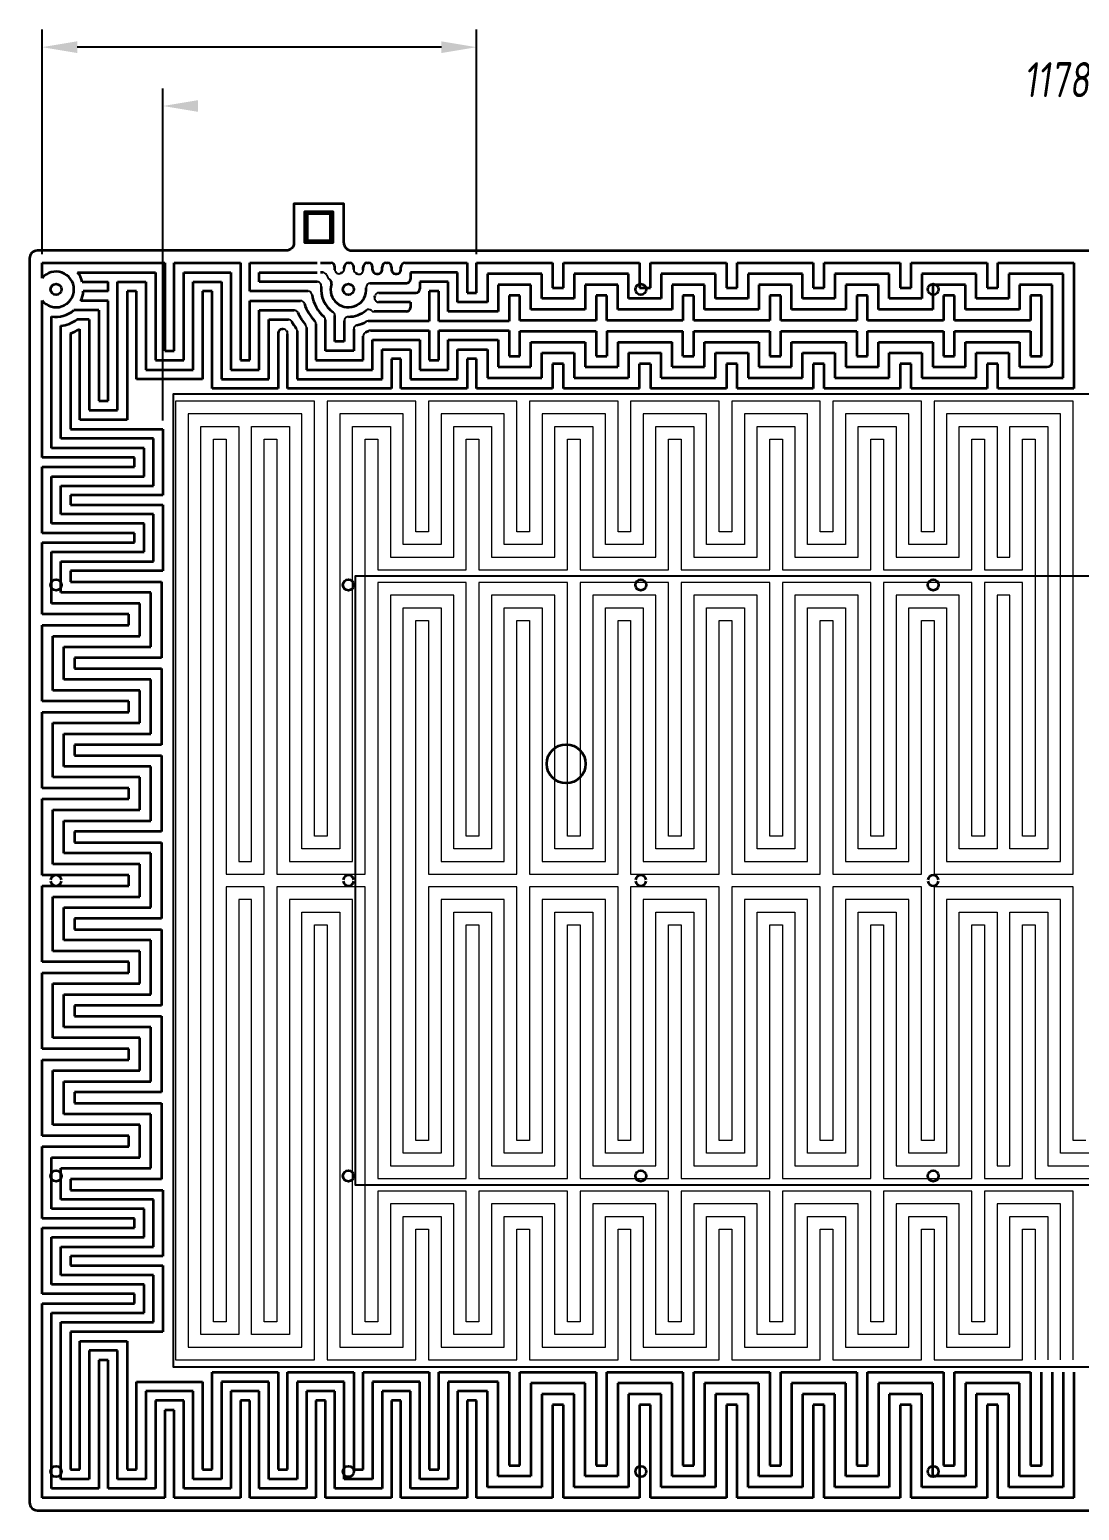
# Model space of a CAD drawing. Header units: millimetres. Extents: x -5937 to 68925, y -3068 to 5300.
# Drawn here: x 54772 to 55447, y 1814 to 2766 of the extents above; entities that cross this region are included whole.
import ezdxf

# ---------------------------------------------------------------- set-up
doc = ezdxf.new("R2010")
doc.units = ezdxf.units.MM
doc.header["$LTSCALE"] = 7
doc.layers.add('参照', color=6, linetype='Continuous', lineweight=9)
doc.layers.add('发热分区', color=20, linetype='Continuous')
doc.styles.add('斜仿宋', font='tssdeng.shx', dxfattribs={"width": 0.8, "oblique": 8, "bigfont": 'tssdchn.shx'})

msp = doc.modelspace()

# ---------------------------------------------------------------- linework, layer by layer
at = {"color": 1}
for points in [[(54780.277, 2621.921), (54780.277, 2766.314)], [(55059.649, 2621.921), (55059.649, 2766.314)], [(55037.071, 2755.025), (54802.855, 2755.025)], [(54858.016, 2515.072), (54858.016, 2728.484)]]:
    msp.add_lwpolyline(points, dxfattribs=at)
at = {"color": 7, "linetype": 'Continuous', "lineweight": 35}
for points in [[(54974.277, 2629.276), (54974.277, 2654.276), (54958.277, 2654.276), (54942.277, 2654.276), (54942.277, 2629.276, -0.4142136), (54937.277, 2624.276), (54777.277, 2624.276, 0.4142136), (54772.277, 2619.276), (54772.277, 1819.276, 0.4142136), (54777.277, 1814.276), (56117.277, 1814.276, 0.4142136), (56122.277, 1819.276), (56122.277, 2619.276, 0.4142136), (56117.277, 2624.276), (55957.277, 2624.276, -0.4142136), (55952.277, 2629.276), (55952.277, 2654.276), (55936.277, 2654.276), (55920.277, 2654.276), (55920.277, 2629.276)], [(54974.277, 2629.276, 0.4142136), (54979.277, 2624.276), (55915.277, 2624.276, 0.4142136), (55920.277, 2629.276)], [(54792.741, 2219.776, 0.8660254), (54785.813, 2219.776)], [(54785.813, 2218.776, 0.8660254), (54792.741, 2218.776)], [(54980.741, 2219.776, 0.8660254), (54973.813, 2219.776)], [(54973.813, 2218.776, 0.8660254), (54980.741, 2218.776)], [(55168.741, 2219.776, 0.8660254), (55161.813, 2219.776)], [(55161.813, 2218.776, 0.8660254), (55168.741, 2218.776)], [(55356.741, 2219.776, 0.8660254), (55349.813, 2219.776)], [(55349.813, 2218.776, 0.8660254), (55356.741, 2218.776)]]:
    msp.add_lwpolyline(points, format="xyb", dxfattribs=at)
for points in [[(54949.277, 2629.276), (54950.777, 2630.776), (54965.777, 2630.776), (54967.277, 2629.276), (54949.277, 2629.276), (54949.277, 2649.276), (54967.277, 2649.276), (54965.777, 2647.776), (54950.777, 2647.776), (54950.777, 2630.776)], [(54949.277, 2649.276), (54950.777, 2647.776)], [(54965.777, 2630.776), (54965.777, 2647.776)], [(54967.277, 2649.276), (54967.277, 2629.276)]]:
    msp.add_lwpolyline(points, dxfattribs=at)
for centre, radius in [((54789.277, 2599.276), 3.5), ((54977.277, 2599.276), 3.5), ((55165.277, 2599.276), 3.5), ((55353.277, 2599.276), 3.5), ((54789.277, 2409.276), 3.5), ((54977.277, 2409.276), 3.5), ((55165.277, 2409.276), 3.5), ((55353.277, 2409.276), 3.5), ((55117.277, 2294.276), 12.5), ((54789.277, 2029.276), 3.5), ((54977.277, 2029.276), 3.5), ((55165.277, 2029.276), 3.5), ((55353.277, 2029.276), 3.5), ((54789.277, 1839.276), 3.5), ((54977.277, 1839.276), 3.5), ((55165.277, 1839.276), 3.5), ((55353.277, 1839.276), 3.5)]:
    msp.add_circle(centre, radius, dxfattribs=at)
for centre, radius, start, end in [((54789.277, 2599.276), 11.5, 218.499855, 141.500145), ((54789.277, 2599.276), 17.573, 16.032918, 38.447071), ((54977.277, 2599.276), 11.5, 111.883689, 115.762295), ((54977.277, 2599.276), 11.5, 60.743954, 64.736622), ((54977.277, 2599.276), 17.573, 173.586234, 235.834275), ((54977.277, 2599.276), 11.5, 162.887618, 5.485697), ((54789.277, 2599.276), 17.573, 335.479797, 356.019771), ((54977.277, 2599.276), 29.719, 197.82472, 223.417336), ((54977.277, 2599.276), 23.646, 188.368415, 228.467755), ((54977.277, 2599.276), 17.573, 343.887194, 346.453126), ((54789.277, 2599.276), 17.573, 260.412817, 310.481476), ((54977.277, 2599.276), 35.792, 204.574481, 219.676818), ((54977.277, 2599.276), 17.573, 269.841901, 309.989486), ((54789.277, 2599.276), 23.646, 277.646877, 304.703635), ((54789.277, 2599.276), 29.719, 288.073184, 300.9699), ((54977.277, 2599.276), 47.938, 213.798304, 214.408742), ((54977.277, 2599.276), 41.865, 209.713343, 216.762451), ((54977.277, 2599.276), 23.646, 283.254493, 299.045656), ((54977.277, 2599.276), 29.719, 291.969309, 296.120021)]:
    msp.add_arc(centre, radius, start, end, dxfattribs=at)
at = {"color": 1}
for centre, radius, start, end in [((54960.758, 2607.603), 2.6, 22.818343, 90), ((54971.149, 2611.975), 8.673, 202.818343, 229.324957), ((54971.149, 2611.975), 2.6, 180, 295.762295), ((54972.022, 2612.36), 2.6, 291.883689, 360), ((54983.295, 2612.028), 2.6, 180, 244.736622), ((54984.168, 2611.578), 2.6, 240.743954, 0), ((54957.231, 2601.53), 2.6, 353.586234, 90), ((54991.313, 2600.624), 2.6, 90, 185.485697), ((54946.51, 2589.383), 2.6, 17.82472, 90), ((54951.311, 2595.457), 2.6, 8.368415, 90), ((54996.658, 2593.678), 2.6, 163.887194, 270), ((54996.889, 2594.551), 2.6, 90, 166.453126), ((54942.363, 2583.31), 2.6, 24.574481, 90), ((54959.875, 2579.629), 2.6, 360, 48.467755), ((54965.948, 2582.585), 2.6, 360, 55.834275), ((54977.222, 2579.103), 2.6, 89.841901, 180), ((54990.241, 2583.821), 2.6, 46.692195, 129.989486), ((54993.808, 2587.604), 2.6, 226.692195, 270), ((54935.28, 2571.164), 2.6, 33.798304, 90), ((54935.582, 2570.718), 2.6, 0, 34.408742), ((54938.659, 2577.237), 2.6, 29.713343, 90), ((54941.655, 2572.664), 2.6, 0, 36.762451), ((54947.729, 2574.765), 2.6, 360, 39.676818), ((54953.802, 2577.063), 2.6, 360, 43.417336), ((54983.295, 2573.729), 2.6, 103.254493, 180), ((54989.368, 2569.304), 2.6, 111.969309, 180), ((54990.02, 2576.331), 2.6, 90, 119.045656), ((54991.506, 2570.258), 2.6, 90, 116.120021)]:
    msp.add_arc(centre, radius, start, end, dxfattribs=at)
at = {"color": 1, "lineweight": 35}
msp.add_arc((54963.801, 2603.425), 2.6, 342.887618, 49.324957, dxfattribs=at)
at = {"color": 1}
for points in [[(54802.855, 2758.788), (54802.855, 2751.263), (54780.277, 2755.025)], [(55037.071, 2751.263), (55037.071, 2758.788), (55059.649, 2755.025)], [(54880.593, 2720.958), (54880.593, 2713.432), (54858.016, 2717.195)]]:
    msp.add_solid(points, dxfattribs=at)
at = {"layer": '参照', "linetype": 'Continuous', "lineweight": 35}
for p, q in [((54780.277, 2616.276), (54859.23, 2616.276)), ((54780.277, 2606.435), (54780.277, 2616.276)), ((54803.04, 2610.203), (54816.717, 2610.203)), ((54803.04, 2610.203), (54853.156, 2610.203)), ((54853.156, 2610.203), (54853.156, 2553.733)), ((54859.23, 2616.276), (54859.23, 2559.806)), ((54865.303, 2559.806), (54865.303, 2616.276)), ((54865.303, 2616.276), (54907.816, 2616.276)), ((54871.376, 2553.733), (54871.376, 2610.203)), ((54871.376, 2610.203), (54901.742, 2610.203)), ((54901.742, 2610.203), (54901.742, 2547.659)), ((54907.816, 2616.276), (54907.816, 2553.733)), ((54913.889, 2598.057), (54913.889, 2616.276)), ((54913.889, 2616.276), (54957.277, 2616.276)), ((54919.962, 2604.13), (54919.962, 2610.203)), ((54919.962, 2610.203), (54957.277, 2610.203)), ((54959.277, 2616.276), (54965.949, 2616.276)), ((54960.758, 2610.203), (54959.277, 2610.203)), ((54968.549, 2611.975), (54968.549, 2613.676)), ((54974.622, 2612.36), (54974.622, 2613.676)), ((54977.222, 2616.276), (54978.095, 2616.276)), ((54980.695, 2612.028), (54980.695, 2613.676)), ((54986.768, 2611.578), (54986.768, 2613.676)), ((54989.368, 2616.276), (54990.241, 2616.276)), ((54992.841, 2611.898), (54992.841, 2613.676)), ((54995.441, 2609.298), (54996.315, 2609.298)), ((54998.915, 2611.898), (54998.915, 2613.676)), ((55001.515, 2616.276), (55002.388, 2616.276)), ((55004.988, 2613.676), (55004.988, 2611.898)), ((55007.588, 2609.298), (55008.461, 2609.298)), ((55011.061, 2611.898), (55011.061, 2613.676)), ((55013.661, 2616.276), (55053.574, 2616.276)), ((55047.501, 2610.203), (55017.134, 2610.203)), ((55017.134, 2610.203), (55017.134, 2605.824)), ((55047.501, 2591.078), (55047.501, 2610.203)), ((55053.574, 2616.276), (55053.574, 2597.151)), ((55059.649, 2597.151), (55059.649, 2616.276)), ((55059.649, 2616.276), (55108.539, 2616.276)), ((55101.555, 2609.292), (55066.633, 2609.292)), ((55066.633, 2609.292), (55066.633, 2591.078)), ((55101.555, 2593.355), (55101.555, 2609.292)), ((55108.539, 2616.276), (55108.539, 2600.34)), ((55115.523, 2600.34), (55115.523, 2616.276)), ((55115.523, 2616.276), (55164.413, 2616.276)), ((55157.429, 2609.292), (55122.508, 2609.292)), ((55122.508, 2609.292), (55122.508, 2593.355)), ((55157.429, 2593.355), (55157.429, 2609.292)), ((55164.413, 2616.276), (55164.413, 2600.34)), ((55171.398, 2600.34), (55171.398, 2616.276)), ((55171.398, 2616.276), (55220.288, 2616.276)), ((55213.303, 2609.292), (55178.382, 2609.292)), ((55178.382, 2609.292), (55178.382, 2593.355)), ((55213.303, 2593.355), (55213.303, 2609.292)), ((55220.288, 2616.276), (55220.288, 2600.34)), ((55227.272, 2600.34), (55227.272, 2616.276)), ((55227.272, 2616.276), (55276.162, 2616.276)), ((55269.178, 2609.292), (55234.256, 2609.292)), ((55234.256, 2609.292), (55234.256, 2593.355)), ((55269.178, 2593.355), (55269.178, 2609.292)), ((55276.162, 2616.276), (55276.162, 2600.34)), ((55283.146, 2600.34), (55283.146, 2616.276)), ((55283.146, 2616.276), (55332.036, 2616.276)), ((55325.052, 2609.292), (55290.131, 2609.292)), ((55290.131, 2609.292), (55290.131, 2593.355)), ((55325.052, 2593.355), (55325.052, 2609.292)), ((55332.036, 2616.276), (55332.036, 2600.34)), ((55339.021, 2600.34), (55339.021, 2616.276)), ((55339.021, 2616.276), (55387.911, 2616.276)), ((55380.926, 2609.292), (55346.005, 2609.292)), ((55346.005, 2609.292), (55346.005, 2593.355)), ((55380.926, 2593.355), (55380.926, 2609.292)), ((55387.911, 2616.276), (55387.911, 2600.34)), ((55394.895, 2600.34), (55394.895, 2616.276)), ((55394.895, 2616.276), (55443.785, 2616.276)), ((55436.801, 2609.292), (55401.879, 2609.292)), ((55401.879, 2609.292), (55401.879, 2593.355)), ((55436.801, 2542.497), (55436.801, 2609.292)), ((55443.785, 2616.276), (55443.785, 2535.513)), ((54806.167, 2604.13), (54822.79, 2604.13)), ((54822.79, 2598.057), (54822.79, 2604.13)), ((54828.863, 2521.574), (54828.863, 2604.13)), ((54828.863, 2604.13), (54847.083, 2604.13)), ((54847.083, 2604.13), (54847.083, 2547.659)), ((54877.449, 2547.659), (54877.449, 2604.13)), ((54877.449, 2604.13), (54895.669, 2604.13)), ((54895.669, 2604.13), (54895.669, 2541.586)), ((54957.231, 2604.13), (54919.962, 2604.13)), ((54991.313, 2603.224), (55014.534, 2603.224)), ((55041.427, 2604.13), (55023.208, 2604.13)), ((55023.208, 2604.13), (55023.208, 2599.751)), ((55041.427, 2585.004), (55041.427, 2604.13)), ((55094.57, 2602.308), (55073.618, 2602.308)), ((55073.618, 2602.308), (55073.618, 2585.004)), ((55094.57, 2586.371), (55094.57, 2602.308)), ((55108.539, 2600.34), (55115.523, 2600.34)), ((55150.445, 2602.308), (55129.492, 2602.308)), ((55129.492, 2602.308), (55129.492, 2586.371)), ((55150.445, 2586.371), (55150.445, 2602.308)), ((55164.413, 2600.34), (55171.398, 2600.34)), ((55206.319, 2602.308), (55185.366, 2602.308)), ((55185.366, 2602.308), (55185.366, 2586.371)), ((55206.319, 2586.371), (55206.319, 2602.308)), ((55220.288, 2600.34), (55227.272, 2600.34)), ((55262.193, 2602.308), (55241.241, 2602.308)), ((55241.241, 2602.308), (55241.241, 2586.371)), ((55262.193, 2586.371), (55262.193, 2602.308)), ((55276.162, 2600.34), (55283.146, 2600.34)), ((55318.068, 2602.308), (55297.115, 2602.308)), ((55297.115, 2602.308), (55297.115, 2586.371)), ((55318.068, 2586.371), (55318.068, 2602.308)), ((55332.036, 2600.34), (55339.021, 2600.34)), ((55373.942, 2602.308), (55352.989, 2602.308)), ((55352.989, 2602.308), (55352.989, 2586.371)), ((55373.942, 2586.371), (55373.942, 2602.308)), ((55387.911, 2600.34), (55394.895, 2600.34)), ((55429.817, 2602.308), (55408.864, 2602.308)), ((55408.864, 2602.308), (55408.864, 2586.371)), ((55429.817, 2552.781), (55429.817, 2602.308)), ((54780.277, 2491.208), (54780.277, 2592.117)), ((54822.79, 2591.983), (54805.265, 2591.983)), ((54822.79, 2598.057), (54806.808, 2598.057)), ((54822.79, 2527.647), (54822.79, 2591.983)), ((54841.01, 2598.057), (54834.937, 2598.057)), ((54834.937, 2598.057), (54834.937, 2515.501)), ((54841.01, 2541.586), (54841.01, 2598.057)), ((54889.596, 2598.057), (54883.523, 2598.057)), ((54883.523, 2598.057), (54883.523, 2541.586)), ((54889.596, 2535.513), (54889.596, 2598.057)), ((54951.311, 2598.057), (54913.889, 2598.057)), ((54913.889, 2553.733), (54913.889, 2591.983)), ((54913.889, 2591.983), (54946.51, 2591.983)), ((55017.134, 2591.078), (54996.658, 2591.078)), ((54996.889, 2597.151), (55020.608, 2597.151)), ((55017.134, 2591.078), (55017.134, 2587.604)), ((55035.354, 2598.057), (55029.281, 2598.057)), ((55029.281, 2598.057), (55029.281, 2578.931)), ((55035.354, 2578.931), (55035.354, 2598.057)), ((55066.633, 2591.078), (55047.501, 2591.078)), ((55053.574, 2597.151), (55059.649, 2597.151)), ((55087.586, 2595.323), (55080.602, 2595.323)), ((55080.602, 2595.323), (55080.602, 2578.931)), ((55087.586, 2579.387), (55087.586, 2595.323)), ((55122.508, 2593.355), (55101.555, 2593.355)), ((55143.46, 2595.323), (55136.476, 2595.323)), ((55136.476, 2595.323), (55136.476, 2579.387)), ((55143.46, 2579.387), (55143.46, 2595.323)), ((55178.382, 2593.355), (55157.429, 2593.355)), ((55199.335, 2595.323), (55192.351, 2595.323)), ((55192.351, 2595.323), (55192.351, 2579.387)), ((55199.335, 2579.387), (55199.335, 2595.323)), ((55234.256, 2593.355), (55213.303, 2593.355)), ((55255.209, 2595.323), (55248.225, 2595.323)), ((55248.225, 2595.323), (55248.225, 2579.387)), ((55255.209, 2579.387), (55255.209, 2595.323)), ((55290.131, 2593.355), (55269.178, 2593.355)), ((55311.084, 2595.323), (55304.099, 2595.323)), ((55304.099, 2595.323), (55304.099, 2579.387)), ((55311.084, 2579.387), (55311.084, 2595.323)), ((55346.005, 2593.355), (55325.052, 2593.355)), ((55366.958, 2595.323), (55359.974, 2595.323)), ((55359.974, 2595.323), (55359.974, 2579.387)), ((55366.958, 2579.387), (55366.958, 2595.323)), ((55401.879, 2593.355), (55380.926, 2593.355)), ((55422.832, 2595.323), (55415.848, 2595.323)), ((55415.848, 2595.323), (55415.848, 2579.387)), ((55422.832, 2556.466), (55422.832, 2595.323)), ((54786.351, 2497.281), (54786.351, 2581.949)), ((54816.717, 2585.91), (54800.686, 2585.91)), ((54816.717, 2585.91), (54816.717, 2527.647)), ((54919.962, 2547.659), (54919.962, 2585.91)), ((54919.962, 2585.91), (54942.363, 2585.91)), ((54968.548, 2565.879), (54968.548, 2582.585)), ((55014.534, 2585.004), (54993.808, 2585.004)), ((55073.618, 2585.004), (55041.427, 2585.004)), ((55129.492, 2586.371), (55094.57, 2586.371)), ((55185.366, 2586.371), (55150.445, 2586.371)), ((55241.241, 2586.371), (55206.319, 2586.371)), ((55297.115, 2586.371), (55262.193, 2586.371)), ((55352.989, 2586.371), (55318.068, 2586.371)), ((55408.864, 2586.371), (55373.942, 2586.371)), ((54792.424, 2503.354), (54792.424, 2575.841)), ((54798.497, 2571.024), (54798.497, 2509.428)), ((54810.644, 2579.837), (54802.74, 2579.837)), ((54804.57, 2515.501), (54804.57, 2573.794)), ((54810.644, 2579.837), (54810.644, 2521.574)), ((54926.036, 2541.586), (54926.036, 2579.837)), ((54926.036, 2579.837), (54938.659, 2579.837)), ((54932.109, 2571.164), (54932.109, 2535.513)), ((54935.28, 2573.764), (54934.709, 2573.764)), ((54938.182, 2535.513), (54938.182, 2570.718)), ((54944.255, 2572.664), (54944.255, 2541.586)), ((54950.329, 2574.765), (54950.329, 2547.659)), ((54956.402, 2577.063), (54956.402, 2553.733)), ((54962.475, 2559.806), (54962.475, 2579.629)), ((54974.622, 2579.103), (54974.622, 2565.879)), ((54980.695, 2573.729), (54980.695, 2559.806)), ((55029.281, 2578.931), (54990.02, 2578.931)), ((54991.506, 2572.858), (55029.281, 2572.858)), ((55029.281, 2572.858), (55029.281, 2553.733)), ((55080.602, 2578.931), (55035.354, 2578.931)), ((55035.354, 2553.733), (55035.354, 2572.858)), ((55035.354, 2572.858), (55080.602, 2572.858)), ((55080.602, 2572.858), (55080.602, 2556.466)), ((55136.476, 2579.387), (55087.586, 2579.387)), ((55087.586, 2556.466), (55087.586, 2572.402)), ((55087.586, 2572.402), (55136.476, 2572.402)), ((55136.476, 2572.402), (55136.476, 2556.466)), ((55192.351, 2579.387), (55143.46, 2579.387)), ((55143.46, 2572.402), (55192.351, 2572.402)), ((55143.46, 2572.402), (55143.46, 2556.466)), ((55192.351, 2556.466), (55192.351, 2572.402)), ((55248.225, 2579.387), (55199.335, 2579.387)), ((55199.335, 2556.466), (55199.335, 2572.402)), ((55199.335, 2572.402), (55248.225, 2572.402)), ((55248.225, 2572.402), (55248.225, 2556.466)), ((55304.099, 2579.387), (55255.209, 2579.387)), ((55255.209, 2556.466), (55255.209, 2572.402)), ((55255.209, 2572.402), (55304.099, 2572.402)), ((55304.099, 2572.402), (55304.099, 2556.466)), ((55359.974, 2579.387), (55311.084, 2579.387)), ((55311.084, 2556.466), (55311.084, 2572.402)), ((55311.084, 2572.402), (55359.974, 2572.402)), ((55359.974, 2572.402), (55359.974, 2556.466)), ((55415.848, 2579.387), (55366.958, 2579.387)), ((55366.958, 2556.466), (55366.958, 2572.402)), ((55366.958, 2572.402), (55415.848, 2572.402)), ((55415.848, 2572.402), (55415.848, 2556.466)), ((54974.622, 2565.879), (54968.548, 2565.879)), ((54986.768, 2553.733), (54986.768, 2569.304)), ((54992.841, 2547.659), (54992.841, 2566.785)), ((54992.841, 2566.785), (55023.208, 2566.785)), ((55023.208, 2566.785), (55023.208, 2547.659)), ((55041.427, 2547.659), (55041.427, 2566.785)), ((55041.427, 2566.785), (55073.618, 2566.785)), ((55073.618, 2566.785), (55073.618, 2549.481)), ((55094.57, 2549.481), (55094.57, 2565.418)), ((55094.57, 2565.418), (55129.492, 2565.418)), ((55129.492, 2565.418), (55129.492, 2549.481)), ((55150.445, 2565.418), (55185.366, 2565.418)), ((55150.445, 2565.418), (55150.445, 2549.481)), ((55185.366, 2549.481), (55185.366, 2565.418)), ((55206.319, 2549.481), (55206.319, 2565.418)), ((55206.319, 2565.418), (55241.241, 2565.418)), ((55241.241, 2565.418), (55241.241, 2549.481)), ((55262.193, 2549.481), (55262.193, 2565.418)), ((55262.193, 2565.418), (55297.115, 2565.418)), ((55297.115, 2565.418), (55297.115, 2549.481)), ((55318.068, 2549.481), (55318.068, 2565.418)), ((55318.068, 2565.418), (55352.989, 2565.418)), ((55352.989, 2565.418), (55352.989, 2549.481)), ((55373.942, 2549.481), (55373.942, 2565.418)), ((55373.942, 2565.418), (55408.864, 2565.418)), ((55408.864, 2565.418), (55408.864, 2549.481)), ((54853.156, 2553.733), (54871.376, 2553.733)), ((54859.23, 2559.806), (54865.303, 2559.806)), ((54907.816, 2553.733), (54913.889, 2553.733)), ((54956.402, 2553.733), (54986.768, 2553.733)), ((54980.695, 2559.806), (54962.475, 2559.806)), ((54998.915, 2541.586), (54998.915, 2560.711)), ((54998.915, 2560.711), (55017.134, 2560.711)), ((55011.061, 2554.638), (55004.988, 2554.638)), ((55004.988, 2554.638), (55004.988, 2535.513)), ((55011.061, 2535.513), (55011.061, 2554.638)), ((55017.134, 2560.711), (55017.134, 2541.586)), ((55029.281, 2553.733), (55035.354, 2553.733)), ((55047.501, 2541.586), (55047.501, 2560.711)), ((55047.501, 2560.711), (55066.633, 2560.711)), ((55059.649, 2554.638), (55053.574, 2554.638)), ((55053.574, 2554.638), (55053.574, 2535.513)), ((55059.649, 2535.513), (55059.649, 2554.638)), ((55066.633, 2560.711), (55066.633, 2542.497)), ((55080.602, 2556.466), (55087.586, 2556.466)), ((55101.555, 2542.497), (55101.555, 2558.434)), ((55101.555, 2558.434), (55122.508, 2558.434)), ((55122.508, 2558.434), (55122.508, 2542.497)), ((55136.476, 2556.466), (55143.46, 2556.466)), ((55157.429, 2558.434), (55178.382, 2558.434)), ((55157.429, 2558.434), (55157.429, 2542.497)), ((55178.382, 2542.497), (55178.382, 2558.434)), ((55192.351, 2556.466), (55199.335, 2556.466)), ((55213.303, 2542.497), (55213.303, 2558.434)), ((55213.303, 2558.434), (55234.256, 2558.434)), ((55234.256, 2558.434), (55234.256, 2542.497)), ((55248.225, 2556.466), (55255.209, 2556.466)), ((55269.178, 2542.497), (55269.178, 2558.434)), ((55269.178, 2558.434), (55290.131, 2558.434)), ((55290.131, 2558.434), (55290.131, 2542.497)), ((55304.099, 2556.466), (55311.084, 2556.466)), ((55325.052, 2542.497), (55325.052, 2558.434)), ((55325.052, 2558.434), (55346.005, 2558.434)), ((55346.005, 2558.434), (55346.005, 2542.497)), ((55359.974, 2556.466), (55366.958, 2556.466)), ((55380.926, 2542.497), (55380.926, 2558.434)), ((55380.926, 2558.434), (55401.879, 2558.434)), ((55401.879, 2558.434), (55401.879, 2542.497)), ((55415.848, 2556.466), (55422.832, 2556.466)), ((54847.083, 2547.659), (54877.449, 2547.659)), ((54901.742, 2547.659), (54919.962, 2547.659)), ((54950.329, 2547.659), (54992.841, 2547.659)), ((55023.208, 2547.659), (55041.427, 2547.659)), ((55066.633, 2542.497), (55101.555, 2542.497)), ((55073.618, 2549.481), (55094.57, 2549.481)), ((55115.523, 2551.45), (55108.539, 2551.45)), ((55108.539, 2551.45), (55108.539, 2535.513)), ((55115.523, 2535.513), (55115.523, 2551.45)), ((55122.508, 2542.497), (55157.429, 2542.497)), ((55129.492, 2549.481), (55150.445, 2549.481)), ((55171.398, 2551.45), (55164.413, 2551.45)), ((55164.413, 2535.513), (55164.413, 2551.45)), ((55171.398, 2551.45), (55171.398, 2535.513)), ((55178.382, 2542.497), (55213.303, 2542.497)), ((55185.366, 2549.481), (55206.319, 2549.481)), ((55227.272, 2551.45), (55220.288, 2551.45)), ((55220.288, 2551.45), (55220.288, 2535.513)), ((55227.272, 2535.513), (55227.272, 2551.45)), ((55234.256, 2542.497), (55269.178, 2542.497)), ((55241.241, 2549.481), (55262.193, 2549.481)), ((55283.146, 2551.45), (55276.162, 2551.45)), ((55276.162, 2551.45), (55276.162, 2535.513)), ((55283.146, 2535.513), (55283.146, 2551.45)), ((55290.131, 2542.497), (55325.052, 2542.497)), ((55297.115, 2549.481), (55318.068, 2549.481)), ((55339.021, 2551.45), (55332.036, 2551.45)), ((55332.036, 2551.45), (55332.036, 2535.513)), ((55339.021, 2535.513), (55339.021, 2551.45)), ((55346.005, 2542.497), (55380.926, 2542.497)), ((55352.989, 2549.481), (55373.942, 2549.481)), ((55394.895, 2551.45), (55387.911, 2551.45)), ((55387.911, 2551.45), (55387.911, 2535.513)), ((55394.895, 2535.513), (55394.895, 2551.45)), ((55401.879, 2542.497), (55436.801, 2542.497)), ((55408.864, 2549.481), (55426.517, 2549.481)), ((54883.523, 2541.586), (54841.01, 2541.586)), ((54932.109, 2535.513), (54889.596, 2535.513)), ((54895.669, 2541.586), (54926.036, 2541.586)), ((55004.988, 2535.513), (54938.182, 2535.513)), ((54944.255, 2541.586), (54998.915, 2541.586)), ((55053.574, 2535.513), (55011.061, 2535.513)), ((55017.134, 2541.586), (55047.501, 2541.586)), ((55108.539, 2535.513), (55059.649, 2535.513)), ((55164.413, 2535.513), (55115.523, 2535.513)), ((55220.288, 2535.513), (55171.398, 2535.513)), ((55276.162, 2535.513), (55227.272, 2535.513)), ((55332.036, 2535.513), (55283.146, 2535.513)), ((55387.911, 2535.513), (55339.021, 2535.513)), ((55443.785, 2535.513), (55394.895, 2535.513)), ((54816.717, 2527.647), (54822.79, 2527.647)), ((54834.937, 2515.501), (54804.57, 2515.501)), ((54810.644, 2521.574), (54828.863, 2521.574)), ((54798.497, 2509.428), (54858.016, 2509.428)), ((54858.016, 2509.428), (54858.016, 2466.915)), ((54845.869, 2497.281), (54786.351, 2497.281)), ((54851.942, 2503.354), (54792.424, 2503.354)), ((54845.869, 2479.061), (54845.869, 2497.281)), ((54851.942, 2472.988), (54851.942, 2503.354)), ((54839.796, 2491.208), (54780.277, 2491.208)), ((54780.277, 2442.622), (54780.277, 2485.135)), ((54780.277, 2485.135), (54839.796, 2485.135)), ((54839.796, 2485.135), (54839.796, 2491.208)), ((54786.351, 2448.695), (54786.351, 2479.061)), ((54786.351, 2479.061), (54845.869, 2479.061)), ((54792.424, 2454.768), (54792.424, 2472.988)), ((54792.424, 2472.988), (54851.942, 2472.988)), ((54858.016, 2466.915), (54798.497, 2466.915)), ((54798.497, 2466.915), (54798.497, 2460.842)), ((54798.497, 2460.842), (54858.016, 2460.842)), ((54858.016, 2460.842), (54858.016, 2418.329)), ((54845.869, 2448.695), (54786.351, 2448.695)), ((54851.942, 2454.768), (54792.424, 2454.768)), ((54845.869, 2430.475), (54845.869, 2448.695)), ((54851.942, 2424.402), (54851.942, 2454.768)), ((54839.796, 2442.622), (54780.277, 2442.622)), ((54839.796, 2436.548), (54839.796, 2442.622)), ((54780.277, 2390.392), (54780.277, 2436.548)), ((54780.277, 2436.548), (54839.796, 2436.548)), ((54786.351, 2397.376), (54786.351, 2430.475)), ((54786.351, 2430.475), (54845.869, 2430.475)), ((54792.424, 2404.36), (54792.424, 2424.402)), ((54792.424, 2424.402), (54851.942, 2424.402)), ((54858.016, 2418.329), (54798.497, 2418.329)), ((54798.497, 2418.329), (54798.497, 2411.344)), ((54798.497, 2411.344), (54857.104, 2411.344)), ((54857.104, 2411.344), (54857.104, 2362.454)), ((54850.12, 2404.36), (54792.424, 2404.36)), ((54850.12, 2369.439), (54850.12, 2404.36)), ((54836.152, 2390.392), (54780.277, 2390.392)), ((54843.136, 2397.376), (54786.351, 2397.376)), ((54836.152, 2383.407), (54836.152, 2390.392)), ((54843.136, 2376.423), (54843.136, 2397.376)), ((54780.277, 2334.517), (54780.277, 2383.407)), ((54780.277, 2383.407), (54836.152, 2383.407)), ((54787.262, 2341.501), (54787.262, 2376.423)), ((54787.262, 2376.423), (54843.136, 2376.423)), ((54794.246, 2348.486), (54794.246, 2369.439)), ((54794.246, 2369.439), (54850.12, 2369.439)), ((54857.104, 2362.454), (54801.23, 2362.454)), ((54801.23, 2362.454), (54801.23, 2355.47)), ((54801.23, 2355.47), (54857.104, 2355.47)), ((54857.104, 2355.47), (54857.104, 2306.58)), ((54850.12, 2348.486), (54794.246, 2348.486)), ((54850.12, 2313.564), (54850.12, 2348.486)), ((54836.152, 2334.517), (54780.277, 2334.517)), ((54843.136, 2341.501), (54787.262, 2341.501)), ((54836.152, 2327.533), (54836.152, 2334.517)), ((54843.136, 2320.549), (54843.136, 2341.501)), ((54780.277, 2278.643), (54780.277, 2327.533)), ((54780.277, 2327.533), (54836.152, 2327.533)), ((54787.262, 2285.627), (54787.262, 2320.549)), ((54787.262, 2320.549), (54843.136, 2320.549)), ((54794.246, 2292.611), (54794.246, 2313.564)), ((54794.246, 2313.564), (54850.12, 2313.564)), ((54857.104, 2306.58), (54801.23, 2306.58)), ((54801.23, 2306.58), (54801.23, 2299.596)), ((54801.23, 2299.596), (54857.104, 2299.596)), ((54857.104, 2299.596), (54857.104, 2250.706)), ((54843.136, 2285.627), (54787.262, 2285.627)), ((54850.12, 2292.611), (54794.246, 2292.611)), ((54843.136, 2264.674), (54843.136, 2285.627)), ((54850.12, 2257.69), (54850.12, 2292.611)), ((54836.152, 2278.643), (54780.277, 2278.643)), ((54836.152, 2271.659), (54836.152, 2278.643)), ((54780.277, 2222.768), (54780.277, 2271.659)), ((54780.277, 2271.659), (54836.152, 2271.659)), ((54787.262, 2229.753), (54787.262, 2264.674)), ((54787.262, 2264.674), (54843.136, 2264.674)), ((54794.246, 2236.737), (54794.246, 2257.69)), ((54794.246, 2257.69), (54850.12, 2257.69)), ((54857.104, 2250.706), (54801.23, 2250.706)), ((54801.23, 2250.706), (54801.23, 2243.721)), ((54801.23, 2243.721), (54857.104, 2243.721)), ((54857.104, 2243.721), (54857.104, 2194.831)), ((54843.136, 2229.753), (54787.262, 2229.753)), ((54850.12, 2236.737), (54794.246, 2236.737)), ((54843.136, 2208.8), (54843.136, 2229.753)), ((54850.12, 2201.816), (54850.12, 2236.737)), ((54836.152, 2222.768), (54780.277, 2222.768)), ((54836.152, 2215.784), (54836.152, 2222.768)), ((54780.277, 2166.894), (54780.277, 2215.784)), ((54780.277, 2215.784), (54836.152, 2215.784)), ((54787.262, 2173.878), (54787.262, 2208.8)), ((54787.262, 2208.8), (54843.136, 2208.8)), ((54794.246, 2180.863), (54794.246, 2201.816)), ((54794.246, 2201.816), (54850.12, 2201.816)), ((54857.104, 2194.831), (54801.23, 2194.831)), ((54801.23, 2194.831), (54801.23, 2187.847)), ((54850.12, 2180.863), (54794.246, 2180.863)), ((54801.23, 2187.847), (54857.104, 2187.847)), ((54850.12, 2145.941), (54850.12, 2180.863)), ((54857.104, 2187.847), (54857.104, 2138.957)), ((54843.136, 2173.878), (54787.262, 2173.878)), ((54843.136, 2152.926), (54843.136, 2173.878)), ((54836.152, 2166.894), (54780.277, 2166.894)), ((54836.152, 2159.91), (54836.152, 2166.894)), ((54780.277, 2111.02), (54780.277, 2159.91)), ((54780.277, 2159.91), (54836.152, 2159.91)), ((54787.262, 2118.004), (54787.262, 2152.926)), ((54787.262, 2152.926), (54843.136, 2152.926)), ((54794.246, 2124.988), (54794.246, 2145.941)), ((54794.246, 2145.941), (54850.12, 2145.941)), ((54857.104, 2138.957), (54801.23, 2138.957)), ((54801.23, 2138.957), (54801.23, 2131.973)), ((54850.12, 2124.988), (54794.246, 2124.988)), ((54801.23, 2131.973), (54857.104, 2131.973)), ((54850.12, 2090.067), (54850.12, 2124.988)), ((54857.104, 2131.973), (54857.104, 2083.083)), ((54843.136, 2118.004), (54787.262, 2118.004)), ((54843.136, 2097.051), (54843.136, 2118.004)), ((54836.152, 2111.02), (54780.277, 2111.02)), ((54780.277, 2055.145), (54780.277, 2104.035)), ((54780.277, 2104.035), (54836.152, 2104.035)), ((54836.152, 2104.035), (54836.152, 2111.02)), ((54787.262, 2062.13), (54787.262, 2097.051)), ((54787.262, 2097.051), (54843.136, 2097.051)), ((54794.246, 2069.114), (54794.246, 2090.067)), ((54794.246, 2090.067), (54850.12, 2090.067)), ((54857.104, 2083.083), (54801.23, 2083.083)), ((54801.23, 2083.083), (54801.23, 2076.098)), ((54801.23, 2076.098), (54857.104, 2076.098)), ((54857.104, 2076.098), (54857.104, 2027.208)), ((54850.12, 2069.114), (54794.246, 2069.114)), ((54850.12, 2034.193), (54850.12, 2069.114)), ((54843.136, 2062.13), (54787.262, 2062.13)), ((54843.136, 2041.177), (54843.136, 2062.13)), ((54836.152, 2055.145), (54780.277, 2055.145)), ((54780.277, 2002.004), (54780.277, 2048.161)), ((54780.277, 2048.161), (54836.152, 2048.161)), ((54836.152, 2048.161), (54836.152, 2055.145)), ((54786.351, 2008.077), (54786.351, 2041.177)), ((54786.351, 2041.177), (54843.136, 2041.177)), ((54792.424, 2014.151), (54792.424, 2034.193)), ((54792.424, 2034.193), (54850.12, 2034.193)), ((54857.104, 2027.208), (54798.497, 2027.208)), ((54798.497, 2027.208), (54798.497, 2020.224)), ((54798.497, 2020.224), (54858.016, 2020.224)), ((54858.016, 2020.224), (54858.016, 1977.711)), ((54851.942, 2014.151), (54792.424, 2014.151)), ((54851.942, 1983.784), (54851.942, 2014.151)), ((54839.796, 2002.004), (54780.277, 2002.004)), ((54845.869, 2008.077), (54786.351, 2008.077)), ((54839.796, 1995.931), (54839.796, 2002.004)), ((54845.869, 1989.858), (54845.869, 2008.077)), ((54780.277, 1953.418), (54780.277, 1995.931)), ((54780.277, 1995.931), (54839.796, 1995.931)), ((54786.351, 1959.491), (54786.351, 1989.858)), ((54786.351, 1989.858), (54845.869, 1989.858)), ((54792.424, 1965.565), (54792.424, 1983.784)), ((54792.424, 1983.784), (54851.942, 1983.784)), ((54858.016, 1977.711), (54798.497, 1977.711)), ((54798.497, 1977.711), (54798.497, 1971.638)), ((54798.497, 1971.638), (54858.016, 1971.638)), ((54858.016, 1971.638), (54858.016, 1929.125)), ((54851.942, 1965.565), (54792.424, 1965.565)), ((54851.942, 1935.198), (54851.942, 1965.565)), ((54839.796, 1953.418), (54780.277, 1953.418)), ((54845.869, 1959.491), (54786.351, 1959.491)), ((54839.796, 1947.345), (54839.796, 1953.418)), ((54845.869, 1941.272), (54845.869, 1959.491)), ((54780.277, 1822.276), (54780.277, 1947.345)), ((54780.277, 1947.345), (54839.796, 1947.345)), ((54786.351, 1828.35), (54786.351, 1941.272)), ((54786.351, 1941.272), (54845.869, 1941.272)), ((54792.424, 1834.423), (54792.424, 1935.198)), ((54792.424, 1935.198), (54851.942, 1935.198)), ((54858.016, 1929.125), (54798.497, 1929.125)), ((54798.497, 1929.125), (54798.497, 1840.496)), ((54804.57, 1840.496), (54804.57, 1923.052)), ((54804.57, 1923.052), (54834.937, 1923.052)), ((54828.863, 1916.979), (54810.644, 1916.979)), ((54810.644, 1916.979), (54810.644, 1834.423)), ((54828.863, 1834.423), (54828.863, 1916.979)), ((54834.937, 1923.052), (54834.937, 1840.496)), ((54822.79, 1910.905), (54816.717, 1910.905)), ((54816.717, 1910.905), (54816.717, 1828.35)), ((54822.79, 1828.35), (54822.79, 1910.905)), ((54841.01, 1840.496), (54841.01, 1896.967)), ((54841.01, 1896.967), (54883.523, 1896.967)), ((54883.523, 1896.967), (54883.523, 1840.496)), ((54889.596, 1840.496), (54889.596, 1903.04)), ((54889.596, 1903.04), (54932.109, 1903.04)), ((54926.036, 1896.967), (54895.669, 1896.967)), ((54895.669, 1896.967), (54895.669, 1834.423)), ((54926.036, 1834.423), (54926.036, 1896.967)), ((54932.109, 1903.04), (54932.109, 1840.496)), ((54938.182, 1840.496), (54938.182, 1903.04)), ((54938.182, 1903.04), (54980.695, 1903.04)), ((54974.622, 1896.967), (54944.255, 1896.967)), ((54944.255, 1896.967), (54944.255, 1834.423)), ((54974.622, 1834.423), (54974.622, 1896.967)), ((54980.695, 1903.04), (54980.695, 1840.496)), ((54986.768, 1840.496), (54986.768, 1903.04)), ((54986.768, 1903.04), (55029.281, 1903.04)), ((55023.208, 1896.967), (54992.841, 1896.967)), ((54992.841, 1896.967), (54992.841, 1834.423)), ((55023.208, 1834.423), (55023.208, 1896.967)), ((55029.281, 1903.04), (55029.281, 1840.496)), ((55035.354, 1840.496), (55035.354, 1903.04)), ((55035.354, 1903.04), (55080.602, 1903.04)), ((55073.618, 1896.967), (55041.427, 1896.967)), ((55041.427, 1896.967), (55041.427, 1834.423)), ((55073.618, 1836.245), (55073.618, 1896.967)), ((55080.602, 1903.04), (55080.602, 1843.229)), ((55087.586, 1843.229), (55087.586, 1903.04)), ((55087.586, 1903.04), (55136.476, 1903.04)), ((55129.492, 1896.056), (55094.57, 1896.056)), ((55094.57, 1896.056), (55094.57, 1836.245)), ((55129.492, 1836.245), (55129.492, 1896.056)), ((55136.476, 1903.04), (55136.476, 1843.229)), ((55143.46, 1843.229), (55143.46, 1903.04)), ((55143.46, 1903.04), (55192.351, 1903.04)), ((55185.366, 1896.056), (55150.445, 1896.056)), ((55150.445, 1896.056), (55150.445, 1836.245)), ((55185.366, 1836.245), (55185.366, 1896.056)), ((55192.351, 1903.04), (55192.351, 1843.229)), ((55199.335, 1843.229), (55199.335, 1903.04)), ((55199.335, 1903.04), (55248.225, 1903.04)), ((55241.241, 1896.056), (55206.319, 1896.056)), ((55206.319, 1896.056), (55206.319, 1836.245)), ((55241.241, 1836.245), (55241.241, 1896.056)), ((55248.225, 1903.04), (55248.225, 1843.229)), ((55255.209, 1843.229), (55255.209, 1903.04)), ((55255.209, 1903.04), (55304.099, 1903.04)), ((55297.115, 1896.056), (55262.193, 1896.056)), ((55262.193, 1896.056), (55262.193, 1836.245)), ((55297.115, 1836.245), (55297.115, 1896.056)), ((55304.099, 1903.04), (55304.099, 1843.229)), ((55311.084, 1843.229), (55311.084, 1903.04)), ((55311.084, 1903.04), (55359.974, 1903.04)), ((55352.989, 1896.056), (55318.068, 1896.056)), ((55318.068, 1896.056), (55318.068, 1836.245)), ((55352.989, 1836.245), (55352.989, 1896.056)), ((55359.974, 1903.04), (55359.974, 1843.229)), ((55366.958, 1843.229), (55366.958, 1903.04)), ((55366.958, 1903.04), (55415.848, 1903.04)), ((55408.864, 1896.056), (55373.942, 1896.056)), ((55373.942, 1896.056), (55373.942, 1836.245)), ((55408.864, 1836.245), (55408.864, 1896.056)), ((55415.848, 1903.04), (55415.848, 1843.229)), ((55422.832, 1843.229), (55422.832, 1903.04)), ((55429.817, 1903.04), (55429.817, 1836.245)), ((55436.801, 1903.04), (55436.801, 1829.261)), ((55443.785, 1903.04), (55443.785, 1822.276)), ((54877.449, 1890.893), (54847.083, 1890.893)), ((54847.083, 1890.893), (54847.083, 1834.423)), ((54877.449, 1834.423), (54877.449, 1890.893)), ((54919.962, 1890.893), (54901.742, 1890.893)), ((54901.742, 1890.893), (54901.742, 1828.35)), ((54919.962, 1828.35), (54919.962, 1890.893)), ((54968.548, 1890.893), (54950.329, 1890.893)), ((54950.329, 1890.893), (54950.329, 1828.35)), ((54968.548, 1828.35), (54968.548, 1890.893)), ((55017.134, 1890.893), (54998.915, 1890.893)), ((54998.915, 1890.893), (54998.915, 1828.35)), ((55017.134, 1828.35), (55017.134, 1890.893)), ((55066.633, 1890.893), (55047.501, 1890.893)), ((55047.501, 1890.893), (55047.501, 1828.35)), ((55066.633, 1829.261), (55066.633, 1890.893)), ((55122.508, 1889.071), (55101.555, 1889.071)), ((55101.555, 1889.071), (55101.555, 1829.261)), ((55122.508, 1829.261), (55122.508, 1889.071)), ((55178.382, 1889.071), (55157.429, 1889.071)), ((55157.429, 1889.071), (55157.429, 1829.261)), ((55178.382, 1829.261), (55178.382, 1889.071)), ((55234.256, 1889.071), (55213.303, 1889.071)), ((55213.303, 1889.071), (55213.303, 1829.261)), ((55234.256, 1829.261), (55234.256, 1889.071)), ((55290.131, 1889.071), (55269.178, 1889.071)), ((55269.178, 1889.071), (55269.178, 1829.261)), ((55290.131, 1829.261), (55290.131, 1889.071)), ((55346.005, 1889.071), (55325.052, 1889.071)), ((55325.052, 1889.071), (55325.052, 1829.261)), ((55346.005, 1829.261), (55346.005, 1889.071)), ((55401.879, 1889.071), (55380.926, 1889.071)), ((55380.926, 1889.071), (55380.926, 1829.261)), ((55401.879, 1829.261), (55401.879, 1889.071)), ((54871.376, 1884.82), (54853.156, 1884.82)), ((54853.156, 1884.82), (54853.156, 1828.35)), ((54865.303, 1878.747), (54859.23, 1878.747)), ((54859.23, 1878.747), (54859.23, 1822.276)), ((54865.303, 1822.276), (54865.303, 1878.747)), ((54871.376, 1828.35), (54871.376, 1884.82)), ((54913.889, 1884.82), (54907.816, 1884.82)), ((54907.816, 1884.82), (54907.816, 1822.276)), ((54913.889, 1822.276), (54913.889, 1884.82)), ((54962.475, 1884.82), (54956.402, 1884.82)), ((54956.402, 1884.82), (54956.402, 1822.276)), ((54962.475, 1822.276), (54962.475, 1884.82)), ((55011.061, 1884.82), (55004.988, 1884.82)), ((55004.988, 1884.82), (55004.988, 1822.276)), ((55011.061, 1822.276), (55011.061, 1884.82)), ((55059.649, 1884.82), (55053.574, 1884.82)), ((55053.574, 1884.82), (55053.574, 1822.276)), ((55059.649, 1822.276), (55059.649, 1884.82)), ((55115.523, 1882.087), (55108.539, 1882.087)), ((55108.539, 1882.087), (55108.539, 1822.276)), ((55115.523, 1822.276), (55115.523, 1882.087)), ((55171.398, 1882.087), (55164.413, 1882.087)), ((55164.413, 1882.087), (55164.413, 1822.276)), ((55171.398, 1822.276), (55171.398, 1882.087)), ((55227.272, 1882.087), (55220.288, 1882.087)), ((55220.288, 1882.087), (55220.288, 1822.276)), ((55227.272, 1822.276), (55227.272, 1882.087)), ((55283.146, 1882.087), (55276.162, 1882.087)), ((55276.162, 1882.087), (55276.162, 1822.276)), ((55283.146, 1822.276), (55283.146, 1882.087)), ((55339.021, 1882.087), (55332.036, 1882.087)), ((55332.036, 1882.087), (55332.036, 1822.276)), ((55339.021, 1822.276), (55339.021, 1882.087)), ((55394.895, 1882.087), (55387.911, 1882.087)), ((55387.911, 1882.087), (55387.911, 1822.276)), ((55394.895, 1822.276), (55394.895, 1882.087)), ((54798.497, 1840.496), (54804.57, 1840.496)), ((54834.937, 1840.496), (54841.01, 1840.496)), ((54883.523, 1840.496), (54889.596, 1840.496)), ((54932.109, 1840.496), (54938.182, 1840.496)), ((54980.695, 1840.496), (54986.768, 1840.496)), ((55029.281, 1840.496), (55035.354, 1840.496)), ((55080.602, 1843.229), (55087.586, 1843.229)), ((55136.476, 1843.229), (55143.46, 1843.229)), ((55192.351, 1843.229), (55199.335, 1843.229)), ((55248.225, 1843.229), (55255.209, 1843.229)), ((55304.099, 1843.229), (55311.084, 1843.229)), ((55359.974, 1843.229), (55366.958, 1843.229)), ((55415.848, 1843.229), (55422.832, 1843.229)), ((54816.717, 1828.35), (54786.351, 1828.35)), ((54810.644, 1834.423), (54792.424, 1834.423)), ((54853.156, 1828.35), (54822.79, 1828.35)), ((54847.083, 1834.423), (54828.863, 1834.423)), ((54901.742, 1828.35), (54871.376, 1828.35)), ((54895.669, 1834.423), (54877.449, 1834.423)), ((54950.329, 1828.35), (54919.962, 1828.35)), ((54944.255, 1834.423), (54926.036, 1834.423)), ((54998.915, 1828.35), (54968.548, 1828.35)), ((54992.841, 1834.423), (54974.622, 1834.423)), ((55047.501, 1828.35), (55017.134, 1828.35)), ((55041.427, 1834.423), (55023.208, 1834.423)), ((55101.555, 1829.261), (55066.633, 1829.261)), ((55094.57, 1836.245), (55073.618, 1836.245)), ((55157.429, 1829.261), (55122.508, 1829.261)), ((55150.445, 1836.245), (55129.492, 1836.245)), ((55213.303, 1829.261), (55178.382, 1829.261)), ((55206.319, 1836.245), (55185.366, 1836.245)), ((55269.178, 1829.261), (55234.256, 1829.261)), ((55262.193, 1836.245), (55241.241, 1836.245)), ((55325.052, 1829.261), (55290.131, 1829.261)), ((55318.068, 1836.245), (55297.115, 1836.245)), ((55380.926, 1829.261), (55346.005, 1829.261)), ((55373.942, 1836.245), (55352.989, 1836.245)), ((55436.801, 1829.261), (55401.879, 1829.261)), ((55429.817, 1836.245), (55408.864, 1836.245)), ((54859.23, 1822.276), (54780.277, 1822.276)), ((54907.816, 1822.276), (54865.303, 1822.276)), ((54956.402, 1822.276), (54913.889, 1822.276)), ((55004.988, 1822.276), (54962.475, 1822.276)), ((55053.574, 1822.276), (55011.061, 1822.276)), ((55108.539, 1822.276), (55059.649, 1822.276)), ((55164.413, 1822.276), (55115.523, 1822.276)), ((55220.288, 1822.276), (55171.398, 1822.276)), ((55276.162, 1822.276), (55227.272, 1822.276)), ((55332.036, 1822.276), (55283.146, 1822.276)), ((55387.911, 1822.276), (55339.021, 1822.276)), ((55443.785, 1822.276), (55394.895, 1822.276))]:
    msp.add_line(p, q, dxfattribs=at)
msp.add_lwpolyline([(55059.649, 2600.34), (55059.649, 2616.276)], dxfattribs=at)
at = {"layer": '参照', "color": 6}
for points in [[(55451.343, 2052.042), (55443.212, 2052.042), (55443.212, 2215.212), (55353.807, 2215.212), (55353.807, 2052.042), (55345.679, 2052.042), (55345.679, 2215.212), (55288.785, 2215.212), (55288.785, 2052.042), (55280.657, 2052.042), (55280.657, 2215.212), (55223.763, 2215.212), (55223.763, 2052.042), (55215.635, 2052.042), (55215.635, 2215.212), (55158.741, 2215.212), (55158.741, 2052.042), (55150.614, 2052.042), (55150.614, 2215.212), (55093.72, 2215.212), (55093.72, 2052.042), (55085.592, 2052.042), (55085.592, 2215.212), (55028.698, 2215.212), (55028.698, 2052.042), (55020.57, 2052.042), (55020.57, 2386.51), (55028.698, 2386.51), (55028.698, 2223.34), (55085.592, 2223.34), (55085.592, 2386.51), (55093.72, 2386.51), (55093.72, 2223.34), (55150.614, 2223.34), (55150.614, 2386.51), (55158.741, 2386.51), (55158.741, 2223.34), (55215.635, 2223.34), (55215.635, 2386.51), (55223.763, 2386.51), (55223.763, 2223.34), (55280.657, 2223.34), (55280.657, 2386.51), (55288.785, 2386.51), (55288.785, 2223.34), (55345.679, 2223.34), (55345.679, 2386.51), (55353.807, 2386.51), (55353.807, 2223.34), (55443.212, 2223.34), (55443.212, 2414.957), (55443.212, 2527.385), (55353.807, 2527.385), (55353.807, 2443.404), (55345.679, 2443.404), (55345.679, 2527.385), (55288.785, 2527.385), (55288.785, 2443.404), (55280.657, 2443.404), (55280.657, 2527.385), (55223.763, 2527.385), (55223.763, 2443.404), (55215.635, 2443.404), (55215.635, 2527.385), (55158.741, 2527.385), (55158.741, 2443.404), (55150.614, 2443.404), (55150.614, 2527.385), (55093.72, 2527.385), (55093.72, 2443.404), (55085.592, 2443.404), (55085.592, 2527.385), (55028.698, 2527.385), (55028.698, 2443.404), (55020.57, 2443.404), (55020.57, 2527.385), (54963.676, 2527.385), (54963.676, 2247.723), (54955.548, 2247.723), (54955.548, 2527.385), (54866.143, 2527.385), (54866.143, 1911.168), (54955.548, 1911.168), (54955.548, 2190.829), (54963.676, 2190.829), (54963.676, 1911.168), (55020.57, 1911.168), (55020.57, 1995.148), (55028.698, 1995.148), (55028.698, 1911.168), (55085.592, 1911.168), (55085.592, 1995.148), (55093.72, 1995.148), (55093.72, 1911.168), (55150.614, 1911.168), (55150.614, 1995.148), (55158.741, 1995.148), (55158.741, 1911.168), (55215.635, 1911.168), (55215.635, 1995.148), (55223.763, 1995.148), (55223.763, 1911.168), (55280.657, 1911.168), (55280.657, 1995.148), (55288.785, 1995.148), (55288.785, 1911.168), (55345.679, 1911.168), (55345.679, 1995.148), (55353.807, 1995.148), (55353.807, 1911.168), (55410.701, 1911.168), (55410.701, 1995.148), (55418.828, 1995.148), (55418.828, 1911.168)], [(55459.471, 2043.915), (55435.084, 2043.915), (55435.084, 2207.085), (55361.934, 2207.085), (55361.934, 2043.915), (55337.551, 2043.915), (55337.551, 2207.085), (55296.913, 2207.085), (55296.913, 2043.915), (55272.529, 2043.915), (55272.529, 2207.085), (55231.891, 2207.085), (55231.891, 2043.915), (55207.508, 2043.915), (55207.508, 2207.085), (55166.869, 2207.085), (55166.869, 2043.915), (55142.486, 2043.915), (55142.486, 2207.085), (55101.847, 2207.085), (55101.847, 2043.915), (55077.464, 2043.915), (55077.464, 2207.085), (55036.825, 2207.085), (55036.825, 2043.915), (55012.442, 2043.915), (55012.442, 2394.638), (55036.825, 2394.638), (55036.825, 2231.468), (55077.464, 2231.468), (55077.464, 2394.638), (55101.847, 2394.638), (55101.847, 2231.468), (55142.486, 2231.468), (55142.486, 2394.638), (55166.869, 2394.638), (55166.869, 2231.468), (55207.508, 2231.468), (55207.508, 2394.638), (55231.891, 2394.638), (55231.891, 2231.468), (55272.529, 2231.468), (55272.529, 2394.638), (55296.913, 2394.638), (55296.913, 2231.468), (55337.551, 2231.468), (55337.551, 2394.638), (55361.934, 2394.638), (55361.934, 2231.468), (55435.084, 2231.468), (55435.084, 2414.957), (55435.084, 2519.257), (55361.934, 2519.257), (55361.934, 2435.277), (55337.551, 2435.277), (55337.551, 2519.257), (55296.913, 2519.257), (55296.913, 2435.277), (55272.529, 2435.277), (55272.529, 2519.257), (55231.891, 2519.257), (55231.891, 2435.277), (55207.508, 2435.277), (55207.508, 2519.257), (55166.869, 2519.257), (55166.869, 2435.277), (55142.486, 2435.277), (55142.486, 2519.257), (55101.847, 2519.257), (55101.847, 2435.277), (55077.464, 2435.277), (55077.464, 2519.257), (55036.825, 2519.257), (55036.825, 2435.277), (55012.442, 2435.277), (55012.442, 2519.257), (54971.804, 2519.257), (54971.804, 2239.596), (54947.42, 2239.596), (54947.42, 2519.257), (54874.271, 2519.257), (54874.271, 1919.295), (54947.42, 1919.295), (54947.42, 2198.957), (54971.804, 2198.957), (54971.804, 1919.295), (55012.442, 1919.295), (55012.442, 2003.276), (55036.825, 2003.276), (55036.825, 1919.295), (55077.464, 1919.295), (55077.464, 2003.276), (55101.847, 2003.276), (55101.847, 1919.295), (55142.486, 1919.295), (55142.486, 2003.276), (55166.869, 2003.276), (55166.869, 1919.295), (55207.508, 1919.295), (55207.508, 2003.276), (55231.891, 2003.276), (55231.891, 1919.295), (55272.529, 1919.295), (55272.529, 2003.276), (55296.913, 2003.276), (55296.913, 1919.295), (55337.551, 1919.295), (55337.551, 2003.276), (55361.934, 2003.276), (55361.934, 1919.295), (55402.573, 1919.295), (55402.573, 2003.276), (55426.956, 2003.276), (55426.956, 1911.168)], [(55435.084, 1911.168), (55435.084, 2011.404), (55394.445, 2011.404), (55394.445, 1927.423), (55370.062, 1927.423), (55370.062, 2011.404), (55329.424, 2011.404), (55329.424, 1927.423), (55305.04, 1927.423), (55305.04, 2011.404), (55264.402, 2011.404), (55264.402, 1927.423), (55240.019, 1927.423), (55240.019, 2011.404), (55199.38, 2011.404), (55199.38, 1927.423), (55174.997, 1927.423), (55174.997, 2011.404), (55134.358, 2011.404), (55134.358, 1927.423), (55109.975, 1927.423), (55109.975, 2011.404), (55069.336, 2011.404), (55069.336, 1927.423), (55044.953, 1927.423), (55044.953, 2011.404), (55004.315, 2011.404), (55004.315, 1927.423), (54979.931, 1927.423), (54979.931, 2207.085), (54939.293, 2207.085), (54939.293, 1927.423), (54914.91, 1927.423), (54914.91, 2207.085), (54906.782, 2207.085), (54906.782, 1927.423), (54882.399, 1927.423), (54882.399, 2511.13), (54906.782, 2511.13), (54906.782, 2231.468), (54914.91, 2231.468), (54914.91, 2511.13), (54939.293, 2511.13), (54939.293, 2231.468), (54979.931, 2231.468), (54979.931, 2511.13), (55004.315, 2511.13), (55004.315, 2427.149), (55044.953, 2427.149), (55044.953, 2511.13), (55069.336, 2511.13), (55069.336, 2427.149), (55109.975, 2427.149), (55109.975, 2511.13), (55134.358, 2511.13), (55134.358, 2427.149), (55174.997, 2427.149), (55174.997, 2511.13), (55199.38, 2511.13), (55199.38, 2427.149), (55240.019, 2427.149), (55240.019, 2511.13), (55264.402, 2511.13), (55264.402, 2427.149), (55305.04, 2427.149), (55305.04, 2511.13), (55329.424, 2511.13), (55329.424, 2427.149), (55370.062, 2427.149), (55370.062, 2511.13), (55394.445, 2511.13), (55394.445, 2427.149), (55402.573, 2427.149), (55402.573, 2511.13), (55426.956, 2511.13), (55426.956, 2414.957), (55426.956, 2239.596), (55402.573, 2239.596), (55402.573, 2402.766), (55394.445, 2402.766), (55394.445, 2239.596), (55370.062, 2239.596), (55370.062, 2402.766), (55329.424, 2402.766), (55329.424, 2239.596), (55305.04, 2239.596), (55305.04, 2402.766), (55264.402, 2402.766), (55264.402, 2239.596), (55240.019, 2239.596), (55240.019, 2402.766), (55199.38, 2402.766), (55199.38, 2239.596), (55174.997, 2239.596), (55174.997, 2402.766), (55134.358, 2402.766), (55134.358, 2239.596), (55109.975, 2239.596), (55109.975, 2402.766), (55069.336, 2402.766), (55069.336, 2239.596), (55044.953, 2239.596), (55044.953, 2402.766), (55004.315, 2402.766), (55004.315, 2035.787), (55044.953, 2035.787), (55044.953, 2198.957), (55069.336, 2198.957), (55069.336, 2035.787), (55109.975, 2035.787), (55109.975, 2198.957), (55134.358, 2198.957), (55134.358, 2035.787), (55174.997, 2035.787), (55174.997, 2198.957), (55199.38, 2198.957), (55199.38, 2035.787), (55240.019, 2035.787), (55240.019, 2198.957), (55264.402, 2198.957), (55264.402, 2035.787), (55305.04, 2035.787), (55305.04, 2198.957), (55329.424, 2198.957), (55329.424, 2035.787), (55370.062, 2035.787), (55370.062, 2198.957), (55394.445, 2198.957), (55394.445, 2035.787), (55402.573, 2035.787), (55402.573, 2198.957), (55426.956, 2198.957), (55426.956, 2035.787), (55467.598, 2035.787)], [(55443.212, 1911.168), (55443.212, 2019.531), (55386.318, 2019.531), (55386.318, 1935.551), (55378.19, 1935.551), (55378.19, 2019.531), (55321.296, 2019.531), (55321.296, 1935.551), (55313.168, 1935.551), (55313.168, 2019.531), (55256.274, 2019.531), (55256.274, 1935.551), (55248.146, 1935.551), (55248.146, 2019.531), (55191.252, 2019.531), (55191.252, 1935.551), (55183.124, 1935.551), (55183.124, 2019.531), (55126.23, 2019.531), (55126.23, 1935.551), (55118.103, 1935.551), (55118.103, 2019.531), (55061.209, 2019.531), (55061.209, 1935.551), (55053.081, 1935.551), (55053.081, 2019.531), (54996.187, 2019.531), (54996.187, 1935.551), (54988.059, 1935.551), (54988.059, 2215.212), (54931.165, 2215.212), (54931.165, 1935.551), (54923.037, 1935.551), (54923.037, 2215.212), (54898.654, 2215.212), (54898.654, 1935.551), (54890.526, 1935.551), (54890.526, 2503.002), (54898.654, 2503.002), (54898.654, 2223.34), (54923.037, 2223.34), (54923.037, 2503.002), (54931.165, 2503.002), (54931.165, 2223.34), (54988.059, 2223.34), (54988.059, 2503.002), (54996.187, 2503.002), (54996.187, 2419.021), (55053.081, 2419.021), (55053.081, 2503.002), (55061.209, 2503.002), (55061.209, 2419.021), (55118.103, 2419.021), (55118.103, 2503.002), (55126.23, 2503.002), (55126.23, 2419.021), (55183.124, 2419.021), (55183.124, 2503.002), (55191.252, 2503.002), (55191.252, 2419.021), (55248.146, 2419.021), (55248.146, 2503.002), (55256.274, 2503.002), (55256.274, 2419.021), (55313.168, 2419.021), (55313.168, 2503.002), (55321.296, 2503.002), (55321.296, 2419.021), (55378.19, 2419.021), (55378.19, 2503.002), (55386.318, 2503.002), (55386.318, 2419.021), (55410.701, 2419.021), (55410.701, 2503.002), (55418.828, 2503.002), (55418.828, 2414.957), (55418.828, 2247.723), (55410.701, 2247.723), (55410.701, 2410.894), (55386.318, 2410.894), (55386.318, 2247.723), (55378.19, 2247.723), (55378.19, 2410.894), (55321.296, 2410.894), (55321.296, 2247.723), (55313.168, 2247.723), (55313.168, 2410.894), (55256.274, 2410.894), (55256.274, 2247.723), (55248.146, 2247.723), (55248.146, 2410.894), (55191.252, 2410.894), (55191.252, 2247.723), (55183.124, 2247.723), (55183.124, 2410.894), (55126.23, 2410.894), (55126.23, 2247.723), (55118.103, 2247.723), (55118.103, 2410.894), (55061.209, 2410.894), (55061.209, 2247.723), (55053.081, 2247.723), (55053.081, 2410.894), (54996.187, 2410.894), (54996.187, 2027.659), (55053.081, 2027.659), (55053.081, 2190.829), (55061.209, 2190.829), (55061.209, 2027.659), (55118.103, 2027.659), (55118.103, 2190.829), (55126.23, 2190.829), (55126.23, 2027.659), (55183.124, 2027.659), (55183.124, 2190.829), (55191.252, 2190.829), (55191.252, 2027.659), (55248.146, 2027.659), (55248.146, 2190.829), (55256.274, 2190.829), (55256.274, 2027.659), (55313.168, 2027.659), (55313.168, 2190.829), (55321.296, 2190.829), (55321.296, 2027.659), (55378.19, 2027.659), (55378.19, 2190.829), (55386.318, 2190.829), (55386.318, 2027.659), (55410.701, 2027.659), (55410.701, 2190.829), (55418.828, 2190.829), (55418.828, 2027.659), (55475.726, 2027.659)]]:
    msp.add_lwpolyline(points, dxfattribs=at)
at = {"layer": '参照', "linetype": 'Continuous', "lineweight": 35}
for centre, radius, start, end in [((54965.949, 2613.676), 2.6, 360, 90), ((54977.222, 2613.676), 2.6, 90, 180), ((54978.095, 2613.676), 2.6, 360, 90), ((54989.368, 2613.676), 2.6, 90, 180), ((54990.241, 2613.676), 2.6, 360, 90), ((54995.441, 2611.898), 2.6, 180, 270), ((54996.315, 2611.898), 2.6, 270, 0), ((55001.515, 2613.676), 2.6, 90, 180), ((55002.388, 2613.676), 2.6, 360, 90), ((55007.588, 2611.898), 2.6, 180, 270), ((55008.461, 2611.898), 2.6, 270, 0), ((55013.661, 2613.676), 2.6, 90, 180), ((55014.534, 2605.824), 2.6, 270, 0), ((55020.608, 2599.751), 2.6, 270, 0), ((55014.534, 2587.604), 2.6, 270, 0), ((54934.709, 2571.164), 2.6, 90, 180), ((55426.517, 2552.781), 3.3, 270, 0)]:
    msp.add_arc(centre, radius, start, end, dxfattribs=at)
at = {"layer": '发热分区'}
for points in [[(56030.022, 2532.021), (54864.533, 2532.021), (54864.533, 1906.532), (56030.022, 1906.532)], [(55912.958, 2023.595), (55912.958, 2414.957), (54981.596, 2414.957), (54981.596, 2023.595)]]:
    msp.add_lwpolyline(points, close=True, dxfattribs=at)

# ---------------------------------------------------------------- texts
at = {"color": 1, "insert": (55447.277, 2734.128), "char_height": 22.5778, "attachment_point": 5, "style": '斜仿宋'}
msp.add_mtext('1178.52', dxfattribs=at)

doc.saveas('drawing.dxf')
